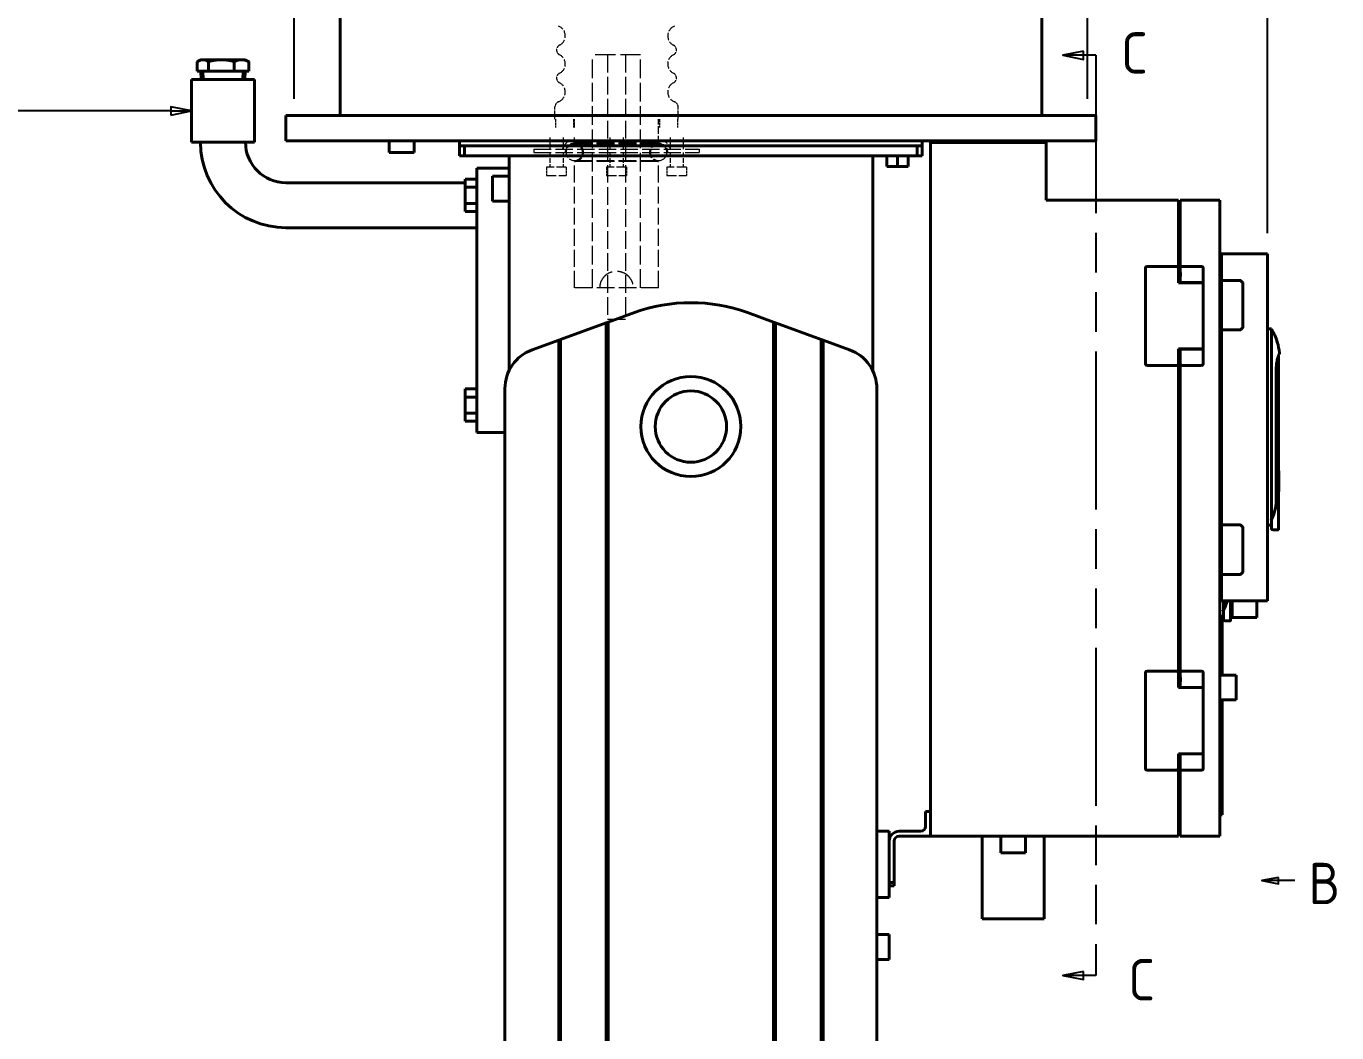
# Model space of a CAD drawing. Header units: millimetres. Extents: x 0 to 4205, y 0 to 2970.
# Drawn here: x 1365 to 2158, y 897 to 1506 of the extents above; entities that cross this region are included whole.
import ezdxf

# ---------------------------------------------------------------- set-up
doc = ezdxf.new("R2010")
doc.units = ezdxf.units.MM
doc.header["$LTSCALE"] = 5
for name, pattern in [('CHAIN', [0.3543, 0.2362, -0.0295, 0.0591, -0.0295]), ('DASHED', [0.2067, 0.1654, -0.0413]), ('DOUBLE_DASH_CHAIN', [1.2403, 0.6614, -0.0827, 0.1654, -0.0827, 0.1654, -0.0827])]:
    doc.linetypes.add(name, pattern=pattern)
for name, color, linetype, lineweight in [('가려진 것(ISO)', 2, 'DASHED', 18), ('가시적인 것(ISO)', 3, 'Continuous', 40), ('가시적인 좁은 것(ISO)', 3, 'Continuous', 35), ('기호(ISO)', 5, 'Continuous', 25), ('단면선(ISO)', 7, 'CHAIN', 25), ('치수(ISO)', 2, 'Continuous', 25)]:
    doc.layers.add(name, color=color, linetype=linetype, lineweight=lineweight)
doc.styles.add('부품번호텍스트_PSTEK_POSCO', font='isocp.shx')
doc.styles.add('치수 텍스트_PSTEK_POSCO', font='isocp.shx')
doc.dimstyles.new('치수_PSTEK_POSCO', dxfattribs={"dimscale": 5, "dimtxt": 3.5, "dimasz": 2.5, "dimexe": 2, "dimexo": 2.5, "dimgap": 1, "dimtad": 1, "dimrnd": 1e-08, "dimdsep": 46, "dimtxsty": '치수 텍스트_PSTEK_POSCO', "dimcen": 0.09, "dimdle": 10, "dimclrd": 7, "dimclre": 7, "dimclrt": 2, "dimadec": 1, "dimazin": 2, "dimtfac": 1, "dimtmove": 0, "dimatfit": 3, "dimfxl": 0, "dimtolj": 1, "dimlwd": -1, "dimlwe": -1, "dimarcsym": 0})

# ---------------------------------------------------------------- blocks, each defined once
blk = doc.blocks.new('2dTransSection1')
at = {"layer": '단면선(ISO)', "linetype": 'Continuous'}
for p, q in [((424.63, 198.18), (422.63, 197.78)), ((424.63, 197.78), (422.63, 197.78)), ((422.63, 197.78), (424.63, 197.38)), ((424.63, 197.38), (424.63, 198.18)), ((426.63, 197.78), (424.63, 197.78))]:
    blk.add_line(p, q, dxfattribs=at)
at = {"layer": '단면선(ISO)', "linetype": 'Continuous', "flags": 128}
blk.add_lwpolyline([(424.63, 198.18), (422.63, 197.78), (424.63, 197.38), (424.63, 198.18)], dxfattribs=at)
at = {"layer": '단면선(ISO)'}
blk.add_solid([(424.63, 198.18), (422.63, 197.78), (424.63, 197.38), (424.63, 198.18)], dxfattribs=at)
at = {"layer": '단면선(ISO)', "insert": (428.29, 194.94), "char_height": 5, "attachment_point": 7, "style": '부품번호텍스트_PSTEK_POSCO'}
blk.add_mtext('B', dxfattribs=at)
blk = doc.blocks.new('2dTransSection2')
at = {"layer": '단면선(ISO)', "linetype": 'Continuous'}
for p, q in [((401.03, 298.21), (398.53, 297.71)), ((401.03, 297.21), (401.03, 298.21)), ((401.03, 297.71), (398.53, 297.71)), ((398.53, 297.71), (401.03, 297.21)), ((402.53, 297.71), (401.03, 297.71)), ((402.53, 297.71), (402.53, 293.91)), ((402.53, 190.1), (402.53, 186.3)), ((401.03, 186.8), (398.53, 186.3)), ((401.03, 186.3), (398.53, 186.3)), ((398.53, 186.3), (401.03, 185.8)), ((401.03, 185.8), (401.03, 186.8)), ((402.53, 186.3), (401.03, 186.3))]:
    blk.add_line(p, q, dxfattribs=at)
at = {"layer": '단면선(ISO)', "linetype": 'DOUBLE_DASH_CHAIN', "ltscale": 5.784095}
blk.add_line((402.53, 297.71), (402.53, 186.3), dxfattribs=at)
at = {"layer": '단면선(ISO)', "linetype": 'Continuous', "flags": 128}
for points in [[(401.03, 298.21), (398.53, 297.71), (401.03, 297.21), (401.03, 298.21)], [(401.03, 186.8), (398.53, 186.3), (401.03, 185.8), (401.03, 186.8)]]:
    blk.add_lwpolyline(points, dxfattribs=at)
at = {"layer": '단면선(ISO)'}
for points in [[(401.03, 298.21), (398.53, 297.71), (401.03, 297.21), (401.03, 298.21)], [(401.03, 186.8), (398.53, 186.3), (401.03, 185.8), (401.03, 186.8)]]:
    blk.add_solid(points, dxfattribs=at)
at = {"layer": '단면선(ISO)', "char_height": 5, "attachment_point": 7, "style": '부품번호텍스트_PSTEK_POSCO'}
for insert in [(405.59, 295.49), (406.46, 183.28)]:
    blk.add_mtext('C', dxfattribs=dict(at, insert=insert))
blk = doc.blocks.new('*D31')
at = {"layer": 'Defpoints', "color": 0, "transparency": 16777216}
for p in [(1527.64, 1599.76), (1527.64, 1449.76), (2007.64, 1449.76)]:
    blk.add_point(p, dxfattribs=at)
at = {"layer": '치수(ISO)', "color": 7, "transparency": 16777216}
for p, q in [((1527.64, 1462.26), (1527.64, 1609.76)), ((2007.64, 1462.26), (2007.64, 1609.76)), ((1995.14, 1599.76), (1540.14, 1599.76))]:
    blk.add_line(p, q, dxfattribs=at)
for points in [[(1540.14, 1601.85), (1540.14, 1597.68), (1527.64, 1599.76)], [(1995.14, 1601.85), (1995.14, 1597.68), (2007.64, 1599.76)]]:
    blk.add_solid(points, dxfattribs=at)
at = {"layer": '치수(ISO)', "color": 2, "transparency": 16777216, "insert": (1751.01, 1613.51), "char_height": 17.5, "attachment_point": 4, "style": '치수 텍스트_PSTEK_POSCO'}
blk.add_mtext('\\A1;480', dxfattribs=at)
blk = doc.blocks.new('*D32')
at = {"layer": 'Defpoints', "color": 0, "transparency": 16777216}
for p in [(2116.64, 1599.76), (2007.64, 1449.76), (2116.64, 1368.26)]:
    blk.add_point(p, dxfattribs=at)
at = {"layer": '치수(ISO)', "color": 7, "transparency": 16777216}
for p, q in [((2007.64, 1462.26), (2007.64, 1609.76)), ((2116.64, 1380.76), (2116.64, 1609.76)), ((2020.14, 1599.76), (2104.14, 1599.76))]:
    blk.add_line(p, q, dxfattribs=at)
for points in [[(2020.14, 1601.85), (2020.14, 1597.68), (2007.64, 1599.76)], [(2104.14, 1601.85), (2104.14, 1597.68), (2116.64, 1599.76)]]:
    blk.add_solid(points, dxfattribs=at)
at = {"layer": '치수(ISO)', "color": 2, "transparency": 16777216, "insert": (2047.52, 1613.51), "char_height": 17.5, "attachment_point": 4, "style": '치수 텍스트_PSTEK_POSCO'}
blk.add_mtext('\\A1;109', dxfattribs=at)

msp = doc.modelspace()

# ---------------------------------------------------------------- linework, layer by layer
at = {"layer": '가려진 것(ISO)', "ltscale": 14.692177}
msp.add_line((1737.145, 1488.762), (1708.145, 1488.762), dxfattribs=at)
at = {"layer": '가려진 것(ISO)', "ltscale": 13.642961}
for p, q in [((1708.145, 1347.762), (1708.145, 1488.762)), ((1737.145, 1347.762), (1737.145, 1488.762))]:
    msp.add_line(p, q, dxfattribs=at)
at = {"layer": '가려진 것(ISO)', "ltscale": 12.901145}
for p, q in [((1717.145, 1488.762), (1717.145, 1328.762)), ((1728.145, 1488.762), (1728.145, 1328.762))]:
    msp.add_line(p, q, dxfattribs=at)
at = {"layer": '가려진 것(ISO)', "ltscale": 2.884835}
for p, q in [((1685.395, 1449.762), (1685.395, 1457.335)), ((1759.895, 1449.762), (1759.895, 1457.335))]:
    msp.add_line(p, q, dxfattribs=at)
at = {"layer": '가려진 것(ISO)', "ltscale": 1.904597}
for p, q in [((1685.645, 1449.762), (1685.645, 1444.762)), ((1696.645, 1449.762), (1696.645, 1444.762)), ((1697.145, 1444.762), (1697.145, 1449.762)), ((1748.645, 1449.762), (1748.645, 1444.762)), ((1759.645, 1449.762), (1759.645, 1444.762)), ((1680.272, 1420.762), (1680.272, 1415.762)), ((1692.272, 1420.762), (1692.272, 1415.762)), ((1716.645, 1420.762), (1716.645, 1415.762)), ((1728.645, 1420.762), (1728.645, 1415.762)), ((1753.018, 1420.762), (1753.018, 1415.762)), ((1765.018, 1420.762), (1765.018, 1415.762))]:
    msp.add_line(p, q, dxfattribs=at)
at = {"layer": '가려진 것(ISO)', "ltscale": 5.52352}
msp.add_line((1748.145, 1435.262), (1748.145, 1449.762), dxfattribs=at)
at = {"layer": '가려진 것(ISO)', "ltscale": 2.666475}
for p, q in [((1682.272, 1438.762), (1682.272, 1431.762)), ((1690.272, 1438.762), (1690.272, 1431.762)), ((1718.645, 1438.762), (1718.645, 1431.762)), ((1726.645, 1438.762), (1726.645, 1431.762)), ((1755.018, 1438.762), (1755.018, 1431.762)), ((1763.018, 1438.762), (1763.018, 1431.762))]:
    msp.add_line(p, q, dxfattribs=at)
at = {"layer": '가려진 것(ISO)', "ltscale": 1.333188}
msp.add_line((1697.145, 1435.262), (1697.145, 1438.762), dxfattribs=at)
at = {"layer": '가려진 것(ISO)', "ltscale": 12.918983}
for p, q in [((1697.145, 1437.262), (1748.145, 1437.262)), ((1748.145, 1435.262), (1697.145, 1435.262)), ((1697.145, 1435.262), (1748.145, 1435.262)), ((1748.145, 1434.762), (1697.145, 1434.762)), ((1697.145, 1424.762), (1748.145, 1424.762)), ((1748.145, 1424.262), (1697.145, 1424.262)), ((1748.145, 1347.762), (1697.145, 1347.762))]:
    msp.add_line(p, q, dxfattribs=at)
at = {"layer": '가려진 것(ISO)', "ltscale": 0.761779}
for p, q in [((1697.145, 1437.262), (1697.145, 1435.262)), ((1748.145, 1437.262), (1748.145, 1435.262)), ((1672.645, 1431.762), (1672.645, 1429.762)), ((1772.645, 1431.762), (1772.645, 1429.762))]:
    msp.add_line(p, q, dxfattribs=at)
at = {"layer": '가려진 것(ISO)', "ltscale": 12.665669}
for p, q in [((1672.645, 1431.762), (1772.645, 1431.762)), ((1672.645, 1429.762), (1772.645, 1429.762))]:
    msp.add_line(p, q, dxfattribs=at)
at = {"layer": '가려진 것(ISO)', "ltscale": 3.428354}
for p, q in [((1682.272, 1429.762), (1682.272, 1420.762)), ((1690.272, 1429.762), (1690.272, 1420.762)), ((1718.645, 1429.762), (1718.645, 1420.762)), ((1726.645, 1429.762), (1726.645, 1420.762)), ((1755.018, 1429.762), (1755.018, 1420.762)), ((1763.018, 1429.762), (1763.018, 1420.762))]:
    msp.add_line(p, q, dxfattribs=at)
at = {"layer": '가려진 것(ISO)', "ltscale": 7.180437}
for p, q in [((1692.272, 1420.762), (1680.272, 1420.762)), ((1728.645, 1420.762), (1716.645, 1420.762)), ((1765.018, 1420.762), (1753.018, 1420.762)), ((1680.272, 1415.762), (1692.272, 1415.762)), ((1716.645, 1415.762), (1728.645, 1415.762)), ((1753.018, 1415.762), (1765.018, 1415.762))]:
    msp.add_line(p, q, dxfattribs=at)
at = {"layer": '가려진 것(ISO)', "ltscale": 12.33672}
for p, q in [((1697.145, 1347.762), (1697.145, 1424.262)), ((1748.145, 1347.762), (1748.145, 1424.262))]:
    msp.add_line(p, q, dxfattribs=at)
at = {"layer": '가려진 것(ISO)', "ltscale": 0.037994}
for p, q in [((1712.645, 1347.762), (1712.645, 1347.862)), ((1732.645, 1347.862), (1732.645, 1347.762))]:
    msp.add_line(p, q, dxfattribs=at)
at = {"layer": '가려진 것(ISO)', "ltscale": 6.582059}
msp.add_line((1717.145, 1328.762), (1728.145, 1328.762), dxfattribs=at)
at = {"layer": '가려진 것(ISO)', "ltscale": 5.546094}
for centre, start, end in [((1685.395, 1500.262), 296.525352, 69.99481), ((1759.895, 1500.262), 110.00519, 243.474648), ((1685.395, 1466.262), 290.00519, 63.474648), ((1759.895, 1466.262), 116.525352, 249.99481)]:
    msp.add_arc(centre, 6.25, start, end, dxfattribs=at)
at = {"layer": '가려진 것(ISO)', "ltscale": 2.743033}
for centre, start, end in [((1689.637, 1491.762), 116.525352, 243.474648), ((1755.652, 1491.762), 296.525352, 63.474648), ((1689.637, 1474.762), 116.525352, 243.474648), ((1755.652, 1474.762), 296.525352, 63.474648)]:
    msp.add_arc(centre, 3.25, start, end, dxfattribs=at)
at = {"layer": '가려진 것(ISO)', "ltscale": 5.275156}
for centre, start, end in [((1685.395, 1483.262), 296.525352, 63.474648), ((1759.895, 1483.262), 116.525352, 243.474648)]:
    msp.add_arc(centre, 6.25, start, end, dxfattribs=at)
at = {"layer": '가려진 것(ISO)', "ltscale": 1.512355}
for centre, start, end in [((1688.645, 1457.335), 110.00519, 180), ((1756.645, 1457.335), 0, 69.99481)]:
    msp.add_arc(centre, 3.25, start, end, dxfattribs=at)
at = {"layer": '가려진 것(ISO)', "ltscale": 3.716526}
for centre, start, end in [((1697.145, 1429.762), 90, 164.53399), ((1748.145, 1429.762), 15.46601, 90)]:
    msp.add_arc(centre, 7.5, start, end, dxfattribs=at)
at = {"layer": '가려진 것(ISO)', "ltscale": 3.290979}
for centre, start, end in [((1697.145, 1429.762), 90, 180), ((1748.145, 1429.762), 0, 90)]:
    msp.add_arc(centre, 5.5, start, end, dxfattribs=at)
at = {"layer": '가려진 것(ISO)', "ltscale": 5.983681}
for centre, start, end in [((1697.145, 1429.762), 90, 270), ((1697.145, 1429.762), 270, 90), ((1748.145, 1429.762), 90, 270), ((1748.145, 1429.762), 270, 90)]:
    msp.add_arc(centre, 5, start, end, dxfattribs=at)
at = {"layer": '가려진 것(ISO)', "ltscale": 6.582059}
for centre, start, end in [((1697.145, 1429.762), 270, 90), ((1748.145, 1429.762), 90, 270)]:
    msp.add_arc(centre, 5.5, start, end, dxfattribs=at)
at = {"layer": '가려진 것(ISO)', "ltscale": 15.787786}
msp.add_open_spline([(1712.645, 1347.862), (1712.645, 1348.523), (1712.711, 1349.192), (1712.976, 1350.503), (1713.175, 1351.144), (1713.947, 1352.972), (1714.704, 1354.064), (1716.431, 1355.791), (1717.526, 1356.555), (1719.979, 1357.592), (1721.34, 1357.862), (1723.949, 1357.862), (1725.31, 1357.592), (1727.764, 1356.555), (1728.858, 1355.791), (1730.585, 1354.064), (1731.342, 1352.972), (1732.114, 1351.144), (1732.313, 1350.503), (1732.578, 1349.192), (1732.645, 1348.523), (1732.645, 1347.862)], degree=3, knots=[0, 0, 0, 0, 0.1982471, 0.1982471, 0.3964943, 0.3964943, 0.7929885, 0.7929885, 1.1842615, 1.1842615, 1.5755345, 1.5755345, 1.9668074, 1.9668074, 2.3580804, 2.3580804, 2.7545747, 2.7545747, 2.9528218, 2.9528218, 3.1510689, 3.1510689, 3.1510689, 3.1510689], dxfattribs=at)
at = {"layer": '가시적인 것(ISO)'}
for p, q in [((1555.345, 1452.062), (1555.345, 1727.062)), ((1979.945, 1452.062), (1979.945, 1727.062)), ((1468.996, 1478.862), (1468.996, 1484.656)), ((1471.045, 1485.862), (1469.536, 1484.991)), ((1472.402, 1485.862), (1471.045, 1485.862)), ((1483.582, 1485.862), (1472.402, 1485.862)), ((1475.808, 1478.862), (1475.808, 1484.656)), ((1495.725, 1485.862), (1483.582, 1485.862)), ((1491.357, 1478.862), (1491.357, 1484.656)), ((1498.045, 1485.862), (1495.725, 1485.862)), ((1498.045, 1485.862), (1499.554, 1484.991)), ((1500.093, 1478.862), (1500.093, 1484.656)), ((1475.808, 1478.862), (1468.996, 1478.862)), ((1471.34, 1473.862), (1471.184, 1478.862)), ((1491.357, 1478.862), (1475.808, 1478.862)), ((1500.093, 1478.862), (1491.357, 1478.862)), ((1497.75, 1473.862), (1497.906, 1478.862)), ((1503.545, 1473.862), (1465.545, 1473.862)), ((1465.545, 1435.862), (1465.545, 1473.862)), ((1503.545, 1435.862), (1503.545, 1473.862)), ((2012.645, 1452.062), (1522.645, 1452.062)), ((1522.645, 1436.762), (1522.645, 1452.062)), ((2012.645, 1452.062), (2012.645, 1436.762)), ((1465.545, 1435.862), (1503.545, 1435.862)), ((2012.645, 1436.762), (1522.645, 1436.762)), ((1585.145, 1429.762), (1585.145, 1436.762)), ((1600.145, 1429.762), (1600.145, 1436.762)), ((1627.645, 1436.762), (1627.645, 1433.762)), ((1907.645, 1436.762), (1907.645, 1433.762)), ((1912.645, 1435.762), (1912.645, 1015.762)), ((1912.645, 1435.762), (1982.645, 1435.762)), ((1915.145, 1435.762), (1915.145, 1436.762)), ((1980.145, 1435.762), (1980.145, 1436.762)), ((1982.645, 1435.762), (1982.645, 1400.762)), ((1585.145, 1429.762), (1600.145, 1429.762)), ((1627.645, 1433.762), (1907.645, 1433.762)), ((1627.645, 1433.762), (1627.645, 1427.762)), ((1627.645, 1427.762), (1630.645, 1427.762)), ((1630.645, 1427.762), (1630.645, 1433.762)), ((1904.645, 1433.762), (1630.645, 1433.762)), ((1630.645, 1427.762), (1904.645, 1427.762)), ((1657.645, 1427.762), (1657.645, 1297.625)), ((1877.645, 1297.625), (1877.645, 1427.762)), ((1886.145, 1427.762), (1886.145, 1421.262)), ((1892.645, 1427.762), (1892.645, 1421.262)), ((1899.145, 1427.762), (1899.145, 1421.262)), ((1904.645, 1433.762), (1904.645, 1427.762)), ((1904.645, 1427.762), (1907.645, 1427.762)), ((1907.645, 1427.762), (1907.645, 1433.762)), ((1638.145, 1413.262), (1638.145, 1420.262)), ((1657.645, 1420.262), (1638.145, 1420.262)), ((1892.645, 1421.262), (1886.145, 1421.262)), ((1899.145, 1421.262), (1892.645, 1421.262)), ((1638.145, 1413.577), (1631.145, 1413.577)), ((1631.145, 1408.67), (1631.145, 1413.577)), ((1638.145, 1267.262), (1638.145, 1413.262)), ((1647.645, 1400.262), (1647.645, 1415.262)), ((1657.645, 1415.262), (1647.645, 1415.262)), ((1631.145, 1411.362), (1522.645, 1411.362)), ((1638.145, 1408.67), (1631.145, 1408.67)), ((1631.145, 1398.855), (1631.145, 1408.67)), ((1638.145, 1398.855), (1631.145, 1398.855)), ((1631.145, 1393.947), (1631.145, 1398.855)), ((1657.645, 1400.262), (1647.645, 1400.262)), ((1982.645, 1400.762), (2062.645, 1400.762)), ((2062.645, 1400.762), (2062.645, 1359.762)), ((2063.645, 1359.762), (2063.645, 1400.762)), ((2063.645, 1400.762), (2087.645, 1400.762)), ((2087.645, 1015.762), (2087.645, 1400.762)), ((1638.145, 1393.947), (1631.145, 1393.947)), ((1638.145, 1384.162), (1522.645, 1384.162)), ((2062.645, 1375.762), (2063.645, 1375.762)), ((2088.645, 1352.062), (2088.645, 1368.262)), ((2088.645, 1368.262), (2116.645, 1368.262)), ((2116.645, 1368.262), (2116.645, 1158.262)), ((2042.645, 1359.762), (2042.645, 1301.762)), ((2043.645, 1360.762), (2049.645, 1360.762)), ((2061.645, 1360.762), (2049.645, 1360.762)), ((2062.645, 1350.762), (2062.645, 1359.762)), ((2063.645, 1357.762), (2063.645, 1359.762)), ((2063.645, 1353.762), (2063.645, 1357.762)), ((2077.645, 1359.762), (2077.645, 1350.912)), ((2070.645, 1350.762), (2062.645, 1350.762)), ((2063.645, 1350.912), (2063.645, 1353.762)), ((2077.645, 1350.912), (2063.645, 1350.912)), ((2063.645, 1350.762), (2063.645, 1350.912)), ((2070.645, 1350.762), (2077.645, 1350.762)), ((2077.645, 1350.912), (2077.645, 1350.762)), ((2077.645, 1350.762), (2077.645, 1310.762)), ((2088.645, 1352.062), (2088.645, 1350.679)), ((2088.645, 1350.679), (2088.645, 1323.845)), ((2088.845, 1352.262), (2097.489, 1352.262)), ((2097.489, 1352.262), (2100.062, 1352.262)), ((2101.586, 1350.821), (2100.203, 1352.203)), ((2101.645, 1323.845), (2101.645, 1350.679)), ((2087.645, 1340.762), (2088.645, 1340.762)), ((1733.443, 1332.731), (1717.645, 1326.981)), ((1817.645, 1326.981), (1801.847, 1332.731)), ((1688.836, 1316.496), (1716.453, 1326.548)), ((1716.453, 1326.548), (1717.645, 1326.981)), ((1716.453, 1326.548), (1716.453, 600.977)), ((1717.645, 1326.981), (1717.645, 600.543)), ((1817.645, 1326.981), (1818.836, 1326.548)), ((1817.645, 600.543), (1817.645, 1326.981)), ((1818.836, 1326.548), (1846.453, 1316.496)), ((1818.836, 600.977), (1818.836, 1326.548)), ((1687.645, 1316.062), (1688.836, 1316.496)), ((1688.836, 611.028), (1688.836, 1316.496)), ((1846.453, 1316.496), (1846.453, 611.028)), ((1846.453, 1316.496), (1847.645, 1316.062)), ((2088.645, 1323.845), (2088.645, 1322.462)), ((2088.645, 1204.062), (2088.645, 1322.462)), ((2097.489, 1322.262), (2088.845, 1322.262)), ((2100.062, 1322.262), (2097.489, 1322.262)), ((2101.586, 1323.703), (2100.203, 1322.321)), ((2118.914, 1322.913), (2116.645, 1322.913)), ((1687.645, 1316.062), (1671.594, 1310.22)), ((1687.645, 611.462), (1687.645, 1316.062)), ((1847.645, 1316.062), (1847.645, 611.462)), ((1863.695, 1310.22), (1847.645, 1316.062)), ((2062.645, 1301.762), (2062.645, 1310.762)), ((2062.645, 1310.762), (2070.645, 1310.762)), ((2063.645, 1310.612), (2063.645, 1310.762)), ((2063.645, 1310.612), (2077.645, 1310.612)), ((2063.645, 1301.762), (2063.645, 1310.612)), ((2077.645, 1310.762), (2070.645, 1310.762)), ((2077.645, 1310.762), (2077.645, 1310.612)), ((2077.645, 1310.612), (2077.645, 1301.762)), ((2049.645, 1300.762), (2043.645, 1300.762)), ((2049.645, 1300.762), (2061.645, 1300.762)), ((2062.645, 1301.762), (2062.645, 1114.762)), ((2063.645, 1114.762), (2063.645, 1301.762)), ((2118.914, 1306.127), (2118.914, 1218.773)), ((2123.111, 1306.334), (2123.111, 1236.797)), ((2121.866, 1218.765), (2121.866, 1298.762)), ((1638.145, 1286.577), (1631.145, 1286.577)), ((1631.145, 1281.67), (1631.145, 1286.577)), ((1655.145, 1286.728), (1655.145, 640.796)), ((1880.145, 640.796), (1880.145, 1286.728)), ((1638.145, 1281.67), (1631.145, 1281.67)), ((1631.145, 1271.855), (1631.145, 1281.67)), ((1638.145, 1271.855), (1631.145, 1271.855)), ((1631.145, 1266.947), (1631.145, 1271.855)), ((1638.145, 1266.947), (1631.145, 1266.947)), ((1638.145, 1260.262), (1638.145, 1267.262)), ((1638.145, 1260.262), (1655.145, 1260.262)), ((2123.352, 1224.612), (2123.352, 1236.912)), ((2123.111, 1224.727), (2123.111, 1202.179)), ((2118.914, 1207.63), (2118.914, 1202.162)), ((2088.645, 1204.062), (2088.645, 1202.679)), ((2088.645, 1202.679), (2088.645, 1175.845)), ((2088.845, 1204.262), (2097.489, 1204.262)), ((2097.489, 1204.262), (2100.062, 1204.262)), ((2101.586, 1202.821), (2100.203, 1204.203)), ((2101.645, 1175.845), (2101.645, 1202.679)), ((2118.414, 1204.059), (2116.645, 1204.059)), ((2119.914, 1201.162), (2122.791, 1201.162)), ((2087.645, 1185.762), (2088.645, 1185.762)), ((2088.645, 1175.845), (2088.645, 1174.462)), ((2088.645, 1158.262), (2088.645, 1174.462)), ((2097.489, 1174.262), (2088.845, 1174.262)), ((2100.062, 1174.262), (2097.489, 1174.262)), ((2101.586, 1175.703), (2100.203, 1174.321)), ((2088.645, 1158.262), (2116.645, 1158.262)), ((2094.111, 1158.262), (2094.111, 1147.179)), ((2095.145, 1158.262), (2095.145, 1148.262)), ((2110.145, 1158.262), (2110.145, 1148.262)), ((2089.914, 1152.63), (2089.914, 1147.162)), ((2089.414, 1149.059), (2087.645, 1149.059)), ((2089.145, 1148.762), (2087.645, 1148.762)), ((2089.145, 1113.262), (2089.145, 1148.762)), ((2089.145, 1143.762), (2089.155, 1143.762)), ((2089.155, 1143.762), (2089.155, 1140.367)), ((2090.914, 1146.162), (2093.791, 1146.162)), ((2095.145, 1148.262), (2110.145, 1148.262)), ((2089.145, 1140.367), (2089.155, 1140.367)), ((2089.155, 1140.367), (2089.155, 1113.262)), ((2042.645, 1114.762), (2042.645, 1056.762)), ((2043.645, 1115.762), (2049.645, 1115.762)), ((2061.645, 1115.762), (2049.645, 1115.762)), ((2062.645, 1105.762), (2062.645, 1114.762)), ((2063.645, 1112.762), (2063.645, 1114.762)), ((2063.645, 1108.762), (2063.645, 1112.762)), ((2077.645, 1114.762), (2077.645, 1105.912)), ((2087.645, 1113.262), (2097.645, 1113.262)), ((2097.645, 1098.262), (2097.645, 1113.262)), ((2070.645, 1105.762), (2062.645, 1105.762)), ((2063.645, 1105.912), (2063.645, 1108.762)), ((2077.645, 1105.912), (2063.645, 1105.912)), ((2063.645, 1105.762), (2063.645, 1105.912)), ((2070.645, 1105.762), (2077.645, 1105.762)), ((2077.645, 1105.912), (2077.645, 1105.762)), ((2077.645, 1105.762), (2077.645, 1065.762)), ((2087.645, 1098.262), (2097.645, 1098.262)), ((2089.145, 1028.762), (2089.145, 1098.262)), ((2089.155, 1098.262), (2089.155, 1037.157)), ((2062.645, 1056.762), (2062.645, 1065.762)), ((2062.645, 1065.762), (2070.645, 1065.762)), ((2063.645, 1065.612), (2063.645, 1065.762)), ((2063.645, 1065.612), (2077.645, 1065.612)), ((2063.645, 1056.762), (2063.645, 1065.612)), ((2077.645, 1065.762), (2070.645, 1065.762)), ((2077.645, 1065.762), (2077.645, 1065.612)), ((2077.645, 1065.612), (2077.645, 1056.762)), ((2049.645, 1055.762), (2043.645, 1055.762)), ((2049.645, 1055.762), (2061.645, 1055.762)), ((2062.645, 1056.762), (2062.645, 1015.762)), ((2063.645, 1015.762), (2063.645, 1056.762)), ((2062.645, 1040.762), (2063.645, 1040.762)), ((2089.145, 1037.157), (2089.155, 1037.157)), ((2089.145, 1033.762), (2089.155, 1033.762)), ((2089.155, 1037.157), (2089.155, 1033.762)), ((1912.645, 1030.762), (1909.645, 1030.762)), ((1909.645, 1021.762), (1909.645, 1030.762)), ((2089.145, 1028.762), (2087.645, 1028.762)), ((1880.145, 1018.762), (1887.645, 1018.762)), ((1887.645, 1018.762), (1887.645, 1012.762)), ((1906.645, 1018.762), (1893.645, 1018.762)), ((1912.645, 1015.762), (1893.645, 1015.762)), ((1912.645, 1015.762), (2062.645, 1015.762)), ((1943.895, 965.762), (1943.895, 1015.762)), ((1955.145, 1015.762), (1955.145, 1005.762)), ((1970.145, 1015.762), (1970.145, 1005.762)), ((1981.395, 965.762), (1981.395, 1015.762)), ((2063.645, 1015.762), (2087.645, 1015.762)), ((1887.645, 987.762), (1887.645, 1012.762)), ((1890.645, 1012.762), (1890.645, 987.762)), ((1955.145, 1005.762), (1970.145, 1005.762)), ((1890.645, 987.762), (1887.645, 987.762)), ((1887.645, 987.762), (1887.645, 985.762)), ((1887.645, 985.762), (1890.645, 985.762)), ((1887.645, 985.762), (1887.645, 978.762)), ((1890.645, 985.762), (1890.645, 987.762)), ((1880.145, 978.762), (1887.645, 978.762)), ((1981.395, 965.762), (1943.895, 965.762)), ((1880.145, 956.262), (1887.645, 956.262)), ((1887.645, 941.262), (1887.645, 956.262)), ((1880.145, 941.262), (1887.645, 941.262))]:
    msp.add_line(p, q, dxfattribs=at)
for radius in [30.25, 21.59]:
    msp.add_circle((1767.645, 1263.762), radius, dxfattribs=at)
for centre, radius, start, end in [((1522.645, 1435.862), 51.7, 180, 270), ((1522.645, 1435.862), 24.5, 180, 270), ((2043.645, 1359.762), 1, 90, 180), ((2061.645, 1359.762), 1, 0, 90), ((2064.645, 1359.762), 1, 90, 180), ((2076.645, 1359.762), 1, 0, 90), ((2088.845, 1352.062), 0.2, 90, 180), ((2100.062, 1352.062), 0.2, 45, 90), ((2101.445, 1350.679), 0.2, 0, 45), ((1767.645, 1238.762), 100, 70, 110), ((2088.845, 1322.462), 0.2, 180, 270), ((2100.062, 1322.462), 0.2, 270, 315), ((2101.445, 1323.845), 0.2, 315, 0), ((2087.882, 1304.238), 36.218, 17.171583, 31.039764), ((1680.145, 1286.728), 25, 110, 180), ((1855.145, 1286.728), 25, 0, 70), ((2093.995, 1306.127), 29.82, 4.33736, 17.171583), ((2043.645, 1301.762), 1, 180, 270), ((2061.645, 1301.762), 1, 270, 0), ((2064.645, 1301.762), 1, 180, 270), ((2076.645, 1301.762), 1, 270, 0), ((2122.852, 1236.912), 0.5, 0, 58.841471), ((2122.852, 1224.612), 0.5, 301.158472, 0), ((2098.951, 1218.882), 22.915, 330.430333, 359.708504), ((2088.845, 1204.062), 0.2, 90, 180), ((2100.062, 1204.062), 0.2, 45, 90), ((2101.445, 1202.679), 0.2, 0, 45), ((2119.914, 1202.162), 1, 180, 270), ((2088.845, 1174.462), 0.2, 180, 270), ((2100.062, 1174.462), 0.2, 270, 315), ((2101.445, 1175.845), 0.2, 315, 0), ((2069.951, 1163.882), 22.915, 330.430333, 345.804212), ((2090.914, 1147.162), 1, 180, 270), ((2043.645, 1114.762), 1, 90, 180), ((2061.645, 1114.762), 1, 0, 90), ((2064.645, 1114.762), 1, 90, 180), ((2076.645, 1114.762), 1, 0, 90), ((2043.645, 1056.762), 1, 180, 270), ((2061.645, 1056.762), 1, 270, 0), ((2064.645, 1056.762), 1, 180, 270), ((2076.645, 1056.762), 1, 270, 0), ((1893.645, 1012.762), 6, 90, 180), ((1893.645, 1012.762), 3, 90, 180), ((1906.645, 1021.762), 3, 270, 0)]:
    msp.add_arc(centre, radius, start, end, dxfattribs=at)
for points, weights in [([(1468.996, 1484.656), (1470.821, 1485.862), (1472.402, 1485.862)], [1.10017793758, 1.08870427445, 1]), ([(1472.402, 1485.862), (1473.983, 1485.862), (1475.808, 1484.656)], [1, 1.08870427445, 1.10017793758]), ([(1475.808, 1484.656), (1479.974, 1485.862), (1483.582, 1485.862)], [1.10017793758, 1.08870427445, 1]), ([(1483.582, 1485.862), (1487.19, 1485.862), (1491.357, 1484.656)], [1, 1.08870427445, 1.10017793758]), ([(1491.357, 1484.656), (1493.698, 1485.862), (1495.725, 1485.862)], [1.10017793758, 1.08870427445, 1]), ([(1495.725, 1485.862), (1497.752, 1485.862), (1500.093, 1484.656)], [1, 1.08870427445, 1.10017793758]), ([(1500.093, 1484.656), (1499.818, 1484.838), (1499.554, 1484.991)], [1.10017793758, 1.09843356715, 1.09490409605])]:
    msp.add_rational_spline(points, weights, degree=2, dxfattribs=at)
for points, knots in [([(2063.645, 1357.762), (2063.651, 1357.742), (2063.66, 1357.711), (2063.714, 1357.507), (2063.753, 1357.353), (2063.825, 1356.999), (2063.865, 1356.776), (2063.921, 1356.283), (2063.936, 1356.015), (2063.936, 1355.509), (2063.921, 1355.241), (2063.865, 1354.749), (2063.825, 1354.525), (2063.753, 1354.171), (2063.714, 1354.017), (2063.66, 1353.813), (2063.651, 1353.782), (2063.645, 1353.762)], [-0.90954053, -0.90954053, -0.90954053, -0.90954053, -0.8337547, -0.8337547, -0.75796886, -0.75796886, -0.68216461, -0.68216461, -0.60636035, -0.60636035, -0.5305561, -0.5305561, -0.45475184, -0.45475184, -0.37896601, -0.37896601, -0.30318018, -0.30318018, -0.30318018, -0.30318018]), ([(2064.645, 1360.762), (2064.656, 1360.762), (2064.674, 1360.762), (2064.733, 1360.762), (2064.737, 1360.762), (2064.74, 1360.762), (2064.745, 1360.762), (2064.807, 1360.762), (2064.896, 1360.762), (2065.014, 1360.762), (2065.031, 1360.762), (2065.047, 1360.762), (2065.066, 1360.762), (2065.178, 1360.762), (2065.31, 1360.762), (2065.463, 1360.762), (2065.514, 1360.762), (2065.566, 1360.762), (2065.623, 1360.762), (2065.849, 1360.762), (2066.109, 1360.762), (2066.402, 1360.762), (2066.658, 1360.762), (2066.935, 1360.762), (2067.233, 1360.762), (2067.275, 1360.762), (2067.319, 1360.762), (2067.361, 1360.762), (2067.658, 1360.762), (2067.969, 1360.762), (2068.295, 1360.762), (2068.342, 1360.762), (2068.391, 1360.762), (2068.436, 1360.762), (2068.775, 1360.762), (2069.123, 1360.762), (2069.481, 1360.762), (2069.505, 1360.762), (2069.53, 1360.762), (2069.553, 1360.762), (2069.913, 1360.762), (2070.278, 1360.762), (2070.645, 1360.762), (2070.988, 1360.762), (2071.33, 1360.762), (2071.669, 1360.762), (2071.691, 1360.762), (2071.713, 1360.762), (2071.736, 1360.762), (2072.071, 1360.762), (2072.398, 1360.762), (2072.717, 1360.762), (2072.763, 1360.762), (2072.806, 1360.762), (2072.853, 1360.762), (2073.136, 1360.762), (2073.408, 1360.762), (2073.67, 1360.762), (2073.757, 1360.762), (2073.841, 1360.762), (2073.928, 1360.762), (2074.274, 1360.762), (2074.595, 1360.762), (2074.887, 1360.762), (2075.143, 1360.762), (2075.374, 1360.762), (2075.58, 1360.762), (2075.609, 1360.762), (2075.639, 1360.762), (2075.667, 1360.762), (2075.861, 1360.762), (2076.027, 1360.762), (2076.166, 1360.762), (2076.185, 1360.762), (2076.205, 1360.762), (2076.223, 1360.762), (2076.358, 1360.762), (2076.46, 1360.762), (2076.531, 1360.762), (2076.535, 1360.762), (2076.54, 1360.762), (2076.544, 1360.762), (2076.611, 1360.762), (2076.631, 1360.762), (2076.645, 1360.762)], [0, 0, 0, 0, 0.0585937, 0.0585937, 0.0585937, 0.0625, 0.0625, 0.0625, 0.1171875, 0.1171875, 0.1171875, 0.125, 0.125, 0.125, 0.171875, 0.171875, 0.171875, 0.1875, 0.1875, 0.1875, 0.25, 0.25, 0.25, 0.3046875, 0.3046875, 0.3046875, 0.3125, 0.3125, 0.3125, 0.3671875, 0.3671875, 0.3671875, 0.375, 0.375, 0.375, 0.4335937, 0.4335937, 0.4335937, 0.4375, 0.4375, 0.4375, 0.5, 0.5, 0.5, 0.5585937, 0.5585937, 0.5585937, 0.5625, 0.5625, 0.5625, 0.6171875, 0.6171875, 0.6171875, 0.625, 0.625, 0.625, 0.671875, 0.671875, 0.671875, 0.6875, 0.6875, 0.6875, 0.75, 0.75, 0.75, 0.8046875, 0.8046875, 0.8046875, 0.8125, 0.8125, 0.8125, 0.8671875, 0.8671875, 0.8671875, 0.875, 0.875, 0.875, 0.9335937, 0.9335937, 0.9335937, 0.9375, 0.9375, 0.9375, 1, 1, 1, 1]), ([(2118.914, 1313.827), (2118.914, 1314.911), (2118.914, 1315.951), (2118.914, 1317.892), (2118.914, 1318.79), (2118.914, 1319.988), (2118.914, 1320.362), (2118.914, 1321.223), (2118.914, 1321.673), (2118.914, 1322.231), (2118.914, 1322.397), (2118.914, 1322.687), (2118.914, 1322.811), (2118.914, 1322.913)], [-1.4373876, -1.4373876, -1.4373876, -1.4373876, -1.077998, -1.077998, -0.718291, -0.718291, -0.538642, -0.538642, -0.2691978, -0.2691978, -0.1345178, -0.1345178, -0.000001, -0.000001, -0.000001, -0.000001]), ([(2118.914, 1306.127), (2118.914, 1307.45), (2118.914, 1308.774), (2118.914, 1310.715), (2118.914, 1311.355), (2118.914, 1312.61), (2118.914, 1313.227), (2118.914, 1313.827)], [-0.79418282, -0.79418282, -0.79418282, -0.79418282, -0.39706048, -0.39706048, -0.1985164, -0.1985164, -0.000001, -0.000001, -0.000001, -0.000001]), ([(2070.645, 1300.762), (2070.301, 1300.762), (2069.96, 1300.762), (2069.621, 1300.762), (2069.598, 1300.762), (2069.577, 1300.762), (2069.553, 1300.762), (2069.218, 1300.762), (2068.891, 1300.762), (2068.572, 1300.762), (2068.527, 1300.762), (2068.483, 1300.762), (2068.436, 1300.762), (2068.154, 1300.762), (2067.881, 1300.762), (2067.62, 1300.762), (2067.532, 1300.762), (2067.448, 1300.762), (2067.361, 1300.762), (2067.015, 1300.762), (2066.695, 1300.762), (2066.402, 1300.762), (2066.146, 1300.762), (2065.915, 1300.762), (2065.709, 1300.762), (2065.68, 1300.762), (2065.65, 1300.762), (2065.623, 1300.762), (2065.429, 1300.762), (2065.262, 1300.762), (2065.124, 1300.762), (2065.104, 1300.762), (2065.084, 1300.762), (2065.066, 1300.762), (2064.932, 1300.762), (2064.829, 1300.762), (2064.759, 1300.762), (2064.754, 1300.762), (2064.749, 1300.762), (2064.745, 1300.762), (2064.678, 1300.762), (2064.658, 1300.762), (2064.645, 1300.762)], [0.5, 0.5, 0.5, 0.5, 0.55859375, 0.55859375, 0.55859375, 0.5625, 0.5625, 0.5625, 0.6171875, 0.6171875, 0.6171875, 0.625, 0.625, 0.625, 0.671875, 0.671875, 0.671875, 0.6875, 0.6875, 0.6875, 0.75, 0.75, 0.75, 0.8046875, 0.8046875, 0.8046875, 0.8125, 0.8125, 0.8125, 0.8671875, 0.8671875, 0.8671875, 0.875, 0.875, 0.875, 0.93359375, 0.93359375, 0.93359375, 0.9375, 0.9375, 0.9375, 1, 1, 1, 1]), ([(2076.645, 1300.762), (2076.633, 1300.762), (2076.615, 1300.762), (2076.557, 1300.762), (2076.553, 1300.762), (2076.549, 1300.762), (2076.544, 1300.762), (2076.483, 1300.762), (2076.393, 1300.762), (2076.275, 1300.762), (2076.259, 1300.762), (2076.242, 1300.762), (2076.223, 1300.762), (2076.112, 1300.762), (2075.979, 1300.762), (2075.826, 1300.762), (2075.775, 1300.762), (2075.723, 1300.762), (2075.667, 1300.762), (2075.44, 1300.762), (2075.18, 1300.762), (2074.887, 1300.762), (2074.631, 1300.762), (2074.354, 1300.762), (2074.057, 1300.762), (2074.014, 1300.762), (2073.97, 1300.762), (2073.928, 1300.762), (2073.631, 1300.762), (2073.32, 1300.762), (2072.994, 1300.762), (2072.947, 1300.762), (2072.898, 1300.762), (2072.853, 1300.762), (2072.514, 1300.762), (2072.166, 1300.762), (2071.808, 1300.762), (2071.784, 1300.762), (2071.759, 1300.762), (2071.736, 1300.762), (2071.376, 1300.762), (2071.011, 1300.762), (2070.645, 1300.762)], [0, 0, 0, 0, 0.05859375, 0.05859375, 0.05859375, 0.0625, 0.0625, 0.0625, 0.1171875, 0.1171875, 0.1171875, 0.125, 0.125, 0.125, 0.171875, 0.171875, 0.171875, 0.1875, 0.1875, 0.1875, 0.25, 0.25, 0.25, 0.3046875, 0.3046875, 0.3046875, 0.3125, 0.3125, 0.3125, 0.3671875, 0.3671875, 0.3671875, 0.375, 0.375, 0.375, 0.43359375, 0.43359375, 0.43359375, 0.4375, 0.4375, 0.4375, 0.5, 0.5, 0.5, 0.5]), ([(2123.019, 1306.038), (2122.788, 1305.29), (2122.544, 1304.394), (2122.152, 1302.467), (2121.997, 1301.412), (2121.885, 1299.817), (2121.866, 1299.289), (2121.866, 1298.762)], [0, 0, 0, 0, 0.33902084, 0.33902084, 0.66693251, 0.66693251, 0.82490512, 0.82490512, 0.82490512, 0.82490512]), ([(2123.718, 1308.274), (2123.62, 1307.965), (2123.472, 1307.493), (2123.205, 1306.636), (2123.115, 1306.348), (2123.019, 1306.038)], [0, 0, 0, 0, 0.31569786, 0.31569786, 0.45511788, 0.45511788, 0.45511788, 0.45511788]), ([(2123.111, 1224.727), (2123.032, 1225.058), (2122.934, 1225.498), (2122.726, 1226.586), (2122.604, 1227.342), (2122.429, 1229.004), (2122.38, 1229.91), (2122.38, 1230.762), (2122.38, 1231.614), (2122.429, 1232.52), (2122.604, 1234.182), (2122.726, 1234.938), (2122.934, 1236.026), (2123.032, 1236.466), (2123.111, 1236.797)], [-0.7215184, -0.7215184, -0.7215184, -0.7215184, -0.5112141, -0.5112141, -0.255607, -0.255607, 0, 0, 0, 0.255607, 0.255607, 0.5112141, 0.5112141, 0.7215184, 0.7215184, 0.7215184, 0.7215184]), ([(2118.914, 1207.682), (2118.914, 1208.383), (2118.914, 1209.162), (2118.914, 1210.85), (2118.914, 1211.756), (2118.914, 1213.66), (2118.914, 1214.653), (2118.914, 1216.181), (2118.914, 1216.695), (2118.914, 1217.731), (2118.914, 1218.252), (2118.914, 1218.773)], [-1.2522093, -1.2522093, -1.2522093, -1.2522093, -0.9389682, -0.9389682, -0.6257615, -0.6257615, -0.3126285, -0.3126285, -0.1562493, -0.1562493, -0.000001, -0.000001, -0.000001, -0.000001]), ([(2118.414, 1207.315), (2118.465, 1207.318), (2118.519, 1207.329), (2118.601, 1207.355), (2118.627, 1207.366), (2118.691, 1207.396), (2118.727, 1207.417), (2118.806, 1207.476), (2118.847, 1207.517), (2118.9, 1207.602), (2118.914, 1207.644), (2118.914, 1207.682)], [-0.070781201, -0.070781201, -0.070781201, -0.070781201, -0.055461964, -0.055461964, -0.047642977, -0.047642977, -0.035476886, -0.035476886, -0.017217394, -0.017217394, -0.000001042, -0.000001042, -0.000001042, -0.000001042]), ([(2118.914, 1207.63), (2118.914, 1207.579), (2118.914, 1207.529), (2118.914, 1207.478), (2118.914, 1207.356), (2118.914, 1207.232), (2118.914, 1207.108), (2118.914, 1207.052), (2118.914, 1206.997), (2118.914, 1206.941), (2118.914, 1206.808), (2118.914, 1206.676), (2118.914, 1206.544), (2118.914, 1206.497), (2118.914, 1206.449), (2118.914, 1206.402), (2118.914, 1206.263), (2118.914, 1206.127), (2118.914, 1205.996), (2118.914, 1205.958), (2118.914, 1205.921), (2118.914, 1205.884), (2118.914, 1205.748), (2118.914, 1205.619), (2118.914, 1205.499), (2118.914, 1205.473), (2118.914, 1205.447), (2118.914, 1205.422), (2118.914, 1205.3), (2118.914, 1205.189), (2118.914, 1205.092), (2118.914, 1205.076), (2118.914, 1205.061), (2118.914, 1205.047), (2118.914, 1204.949), (2118.914, 1204.867), (2118.914, 1204.793), (2118.914, 1204.785), (2118.914, 1204.777), (2118.914, 1204.77), (2118.914, 1204.694), (2118.914, 1204.627), (2118.914, 1204.569), (2118.914, 1204.566), (2118.914, 1204.563), (2118.914, 1204.559)], [0.08900317, 0.08900317, 0.08900317, 0.08900317, 0.125, 0.125, 0.125, 0.21129754, 0.21129754, 0.21129754, 0.25, 0.25, 0.25, 0.34170925, 0.34170925, 0.34170925, 0.375, 0.375, 0.375, 0.47218067, 0.47218067, 0.47218067, 0.5, 0.5, 0.5, 0.60265235, 0.60265235, 0.60265235, 0.625, 0.625, 0.625, 0.7329148, 0.7329148, 0.7329148, 0.75, 0.75, 0.75, 0.86308164, 0.86308164, 0.86308164, 0.875, 0.875, 0.875, 0.99312972, 0.99312972, 0.99312972, 1, 1, 1, 1]), ([(2118.414, 1204.059), (2118.478, 1204.059), (2118.543, 1204.072), (2118.604, 1204.097), (2118.664, 1204.122), (2118.72, 1204.159), (2118.767, 1204.205), (2118.813, 1204.252), (2118.851, 1204.308), (2118.876, 1204.368), (2118.901, 1204.429), (2118.914, 1204.494), (2118.914, 1204.559)], [0, 0, 0, 0, 0.25, 0.25, 0.25, 0.5, 0.5, 0.5, 0.75, 0.75, 0.75, 1, 1, 1, 1]), ([(2123.111, 1201.278), (2123.099, 1201.268), (2123.086, 1201.258), (2123.032, 1201.221), (2122.987, 1201.2), (2122.892, 1201.17), (2122.841, 1201.162), (2122.791, 1201.162)], [0, 0, 0, 0, 0.004836018, 0.004836018, 0.019485126, 0.019485126, 0.034616176, 0.034616176, 0.034616176, 0.034616176]), ([(2123.111, 1201.278), (2123.111, 1201.278), (2123.111, 1201.279), (2123.111, 1201.285), (2123.111, 1201.295), (2123.111, 1201.31), (2123.111, 1201.329), (2123.111, 1201.352), (2123.111, 1201.378), (2123.111, 1201.409), (2123.111, 1201.442), (2123.111, 1201.478), (2123.111, 1201.517), (2123.111, 1201.558), (2123.111, 1201.6), (2123.111, 1201.644), (2123.111, 1201.688), (2123.111, 1201.732), (2123.111, 1201.776), (2123.111, 1201.819), (2123.111, 1201.861), (2123.111, 1201.901), (2123.111, 1201.941), (2123.111, 1201.979), (2123.111, 1202.016), (2123.111, 1202.053), (2123.111, 1202.091), (2123.111, 1202.133), (2123.111, 1202.163), (2123.111, 1202.179)], [0.5017583, 0.5017583, 0.5017583, 0.5017583, 0.51851852, 0.53703704, 0.55555556, 0.57407407, 0.59259259, 0.61111111, 0.62962963, 0.64814815, 0.66666667, 0.68518519, 0.7037037, 0.72222222, 0.74074074, 0.75925926, 0.77777778, 0.7962963, 0.81481481, 0.83333333, 0.85185185, 0.87037037, 0.88888889, 0.90740741, 0.92592593, 0.94444444, 0.96296296, 0.98148148, 1, 1, 1, 1]), ([(2089.914, 1152.682), (2089.914, 1153.383), (2089.914, 1154.162), (2089.914, 1155.85), (2089.914, 1156.756), (2089.914, 1157.891), (2089.914, 1158.076), (2089.914, 1158.262)], [-1.25220925, -1.25220925, -1.25220925, -1.25220925, -0.93896824, -0.93896824, -0.62576145, -0.62576145, -0.56549268, -0.56549268, -0.56549268, -0.56549268]), ([(2089.414, 1152.315), (2089.465, 1152.318), (2089.519, 1152.329), (2089.601, 1152.355), (2089.627, 1152.366), (2089.691, 1152.396), (2089.727, 1152.417), (2089.806, 1152.476), (2089.847, 1152.517), (2089.9, 1152.602), (2089.914, 1152.644), (2089.914, 1152.682)], [-0.070781201, -0.070781201, -0.070781201, -0.070781201, -0.055461964, -0.055461964, -0.047642977, -0.047642977, -0.035476886, -0.035476886, -0.017217394, -0.017217394, -0.000001042, -0.000001042, -0.000001042, -0.000001042]), ([(2089.914, 1152.63), (2089.914, 1152.579), (2089.914, 1152.529), (2089.914, 1152.478), (2089.914, 1152.356), (2089.914, 1152.232), (2089.914, 1152.108), (2089.914, 1152.052), (2089.914, 1151.997), (2089.914, 1151.941), (2089.914, 1151.808), (2089.914, 1151.676), (2089.914, 1151.544), (2089.914, 1151.497), (2089.914, 1151.449), (2089.914, 1151.402), (2089.914, 1151.263), (2089.914, 1151.127), (2089.914, 1150.996), (2089.914, 1150.958), (2089.914, 1150.921), (2089.914, 1150.884), (2089.914, 1150.748), (2089.914, 1150.619), (2089.914, 1150.499), (2089.914, 1150.473), (2089.914, 1150.447), (2089.914, 1150.422), (2089.914, 1150.3), (2089.914, 1150.189), (2089.914, 1150.092), (2089.914, 1150.076), (2089.914, 1150.061), (2089.914, 1150.047), (2089.914, 1149.949), (2089.914, 1149.867), (2089.914, 1149.793), (2089.914, 1149.785), (2089.914, 1149.777), (2089.914, 1149.77), (2089.914, 1149.694), (2089.914, 1149.627), (2089.914, 1149.569), (2089.914, 1149.566), (2089.914, 1149.563), (2089.914, 1149.559)], [0.08900317, 0.08900317, 0.08900317, 0.08900317, 0.125, 0.125, 0.125, 0.21129754, 0.21129754, 0.21129754, 0.25, 0.25, 0.25, 0.34170925, 0.34170925, 0.34170925, 0.375, 0.375, 0.375, 0.47218067, 0.47218067, 0.47218067, 0.5, 0.5, 0.5, 0.60265235, 0.60265235, 0.60265235, 0.625, 0.625, 0.625, 0.7329148, 0.7329148, 0.7329148, 0.75, 0.75, 0.75, 0.86308164, 0.86308164, 0.86308164, 0.875, 0.875, 0.875, 0.99312972, 0.99312972, 0.99312972, 1, 1, 1, 1]), ([(2089.414, 1149.059), (2089.478, 1149.059), (2089.543, 1149.072), (2089.604, 1149.097), (2089.664, 1149.122), (2089.72, 1149.159), (2089.767, 1149.205), (2089.813, 1149.252), (2089.851, 1149.308), (2089.876, 1149.368), (2089.901, 1149.429), (2089.914, 1149.494), (2089.914, 1149.559)], [0, 0, 0, 0, 0.25, 0.25, 0.25, 0.5, 0.5, 0.5, 0.75, 0.75, 0.75, 1, 1, 1, 1]), ([(2094.111, 1146.278), (2094.099, 1146.268), (2094.086, 1146.258), (2094.032, 1146.221), (2093.987, 1146.2), (2093.892, 1146.17), (2093.841, 1146.162), (2093.791, 1146.162)], [0, 0, 0, 0, 0.004836018, 0.004836018, 0.019485126, 0.019485126, 0.034616176, 0.034616176, 0.034616176, 0.034616176]), ([(2094.111, 1146.278), (2094.111, 1146.278), (2094.111, 1146.279), (2094.111, 1146.285), (2094.111, 1146.295), (2094.111, 1146.31), (2094.111, 1146.329), (2094.111, 1146.352), (2094.111, 1146.378), (2094.111, 1146.409), (2094.111, 1146.442), (2094.111, 1146.478), (2094.111, 1146.517), (2094.111, 1146.558), (2094.111, 1146.6), (2094.111, 1146.644), (2094.111, 1146.688), (2094.111, 1146.732), (2094.111, 1146.776), (2094.111, 1146.819), (2094.111, 1146.861), (2094.111, 1146.901), (2094.111, 1146.941), (2094.111, 1146.979), (2094.111, 1147.016), (2094.111, 1147.053), (2094.111, 1147.091), (2094.111, 1147.133), (2094.111, 1147.163), (2094.111, 1147.179)], [0.5017583, 0.5017583, 0.5017583, 0.5017583, 0.51851852, 0.53703704, 0.55555556, 0.57407407, 0.59259259, 0.61111111, 0.62962963, 0.64814815, 0.66666667, 0.68518519, 0.7037037, 0.72222222, 0.74074074, 0.75925926, 0.77777778, 0.7962963, 0.81481481, 0.83333333, 0.85185185, 0.87037037, 0.88888889, 0.90740741, 0.92592593, 0.94444444, 0.96296296, 0.98148148, 1, 1, 1, 1]), ([(2063.645, 1112.762), (2063.651, 1112.742), (2063.66, 1112.711), (2063.714, 1112.507), (2063.753, 1112.353), (2063.825, 1111.999), (2063.865, 1111.776), (2063.921, 1111.283), (2063.936, 1111.015), (2063.936, 1110.509), (2063.921, 1110.241), (2063.865, 1109.749), (2063.825, 1109.525), (2063.753, 1109.171), (2063.714, 1109.017), (2063.66, 1108.813), (2063.651, 1108.782), (2063.645, 1108.762)], [-0.90954053, -0.90954053, -0.90954053, -0.90954053, -0.8337547, -0.8337547, -0.75796886, -0.75796886, -0.68216461, -0.68216461, -0.60636035, -0.60636035, -0.5305561, -0.5305561, -0.45475184, -0.45475184, -0.37896601, -0.37896601, -0.30318018, -0.30318018, -0.30318018, -0.30318018]), ([(2064.645, 1115.762), (2064.656, 1115.762), (2064.674, 1115.762), (2064.733, 1115.762), (2064.737, 1115.762), (2064.74, 1115.762), (2064.745, 1115.762), (2064.807, 1115.762), (2064.896, 1115.762), (2065.014, 1115.762), (2065.031, 1115.762), (2065.047, 1115.762), (2065.066, 1115.762), (2065.178, 1115.762), (2065.31, 1115.762), (2065.463, 1115.762), (2065.514, 1115.762), (2065.566, 1115.762), (2065.623, 1115.762), (2065.849, 1115.762), (2066.109, 1115.762), (2066.402, 1115.762), (2066.658, 1115.762), (2066.935, 1115.762), (2067.233, 1115.762), (2067.275, 1115.762), (2067.319, 1115.762), (2067.361, 1115.762), (2067.658, 1115.762), (2067.969, 1115.762), (2068.295, 1115.762), (2068.342, 1115.762), (2068.391, 1115.762), (2068.436, 1115.762), (2068.775, 1115.762), (2069.123, 1115.762), (2069.481, 1115.762), (2069.505, 1115.762), (2069.53, 1115.762), (2069.553, 1115.762), (2069.913, 1115.762), (2070.278, 1115.762), (2070.645, 1115.762), (2070.988, 1115.762), (2071.33, 1115.762), (2071.669, 1115.762), (2071.691, 1115.762), (2071.713, 1115.762), (2071.736, 1115.762), (2072.071, 1115.762), (2072.398, 1115.762), (2072.717, 1115.762), (2072.763, 1115.762), (2072.806, 1115.762), (2072.853, 1115.762), (2073.136, 1115.762), (2073.408, 1115.762), (2073.67, 1115.762), (2073.757, 1115.762), (2073.841, 1115.762), (2073.928, 1115.762), (2074.274, 1115.762), (2074.595, 1115.762), (2074.887, 1115.762), (2075.143, 1115.762), (2075.374, 1115.762), (2075.58, 1115.762), (2075.609, 1115.762), (2075.639, 1115.762), (2075.667, 1115.762), (2075.861, 1115.762), (2076.027, 1115.762), (2076.166, 1115.762), (2076.185, 1115.762), (2076.205, 1115.762), (2076.223, 1115.762), (2076.358, 1115.762), (2076.46, 1115.762), (2076.531, 1115.762), (2076.535, 1115.762), (2076.54, 1115.762), (2076.544, 1115.762), (2076.611, 1115.762), (2076.631, 1115.762), (2076.645, 1115.762)], [0, 0, 0, 0, 0.0585937, 0.0585937, 0.0585937, 0.0625, 0.0625, 0.0625, 0.1171875, 0.1171875, 0.1171875, 0.125, 0.125, 0.125, 0.171875, 0.171875, 0.171875, 0.1875, 0.1875, 0.1875, 0.25, 0.25, 0.25, 0.3046875, 0.3046875, 0.3046875, 0.3125, 0.3125, 0.3125, 0.3671875, 0.3671875, 0.3671875, 0.375, 0.375, 0.375, 0.4335937, 0.4335937, 0.4335937, 0.4375, 0.4375, 0.4375, 0.5, 0.5, 0.5, 0.5585937, 0.5585937, 0.5585937, 0.5625, 0.5625, 0.5625, 0.6171875, 0.6171875, 0.6171875, 0.625, 0.625, 0.625, 0.671875, 0.671875, 0.671875, 0.6875, 0.6875, 0.6875, 0.75, 0.75, 0.75, 0.8046875, 0.8046875, 0.8046875, 0.8125, 0.8125, 0.8125, 0.8671875, 0.8671875, 0.8671875, 0.875, 0.875, 0.875, 0.9335937, 0.9335937, 0.9335937, 0.9375, 0.9375, 0.9375, 1, 1, 1, 1]), ([(2070.645, 1055.762), (2070.301, 1055.762), (2069.96, 1055.762), (2069.621, 1055.762), (2069.598, 1055.762), (2069.577, 1055.762), (2069.553, 1055.762), (2069.218, 1055.762), (2068.891, 1055.762), (2068.572, 1055.762), (2068.527, 1055.762), (2068.483, 1055.762), (2068.436, 1055.762), (2068.154, 1055.762), (2067.881, 1055.762), (2067.62, 1055.762), (2067.532, 1055.762), (2067.448, 1055.762), (2067.361, 1055.762), (2067.015, 1055.762), (2066.695, 1055.762), (2066.402, 1055.762), (2066.146, 1055.762), (2065.915, 1055.762), (2065.709, 1055.762), (2065.68, 1055.762), (2065.65, 1055.762), (2065.623, 1055.762), (2065.429, 1055.762), (2065.262, 1055.762), (2065.124, 1055.762), (2065.104, 1055.762), (2065.084, 1055.762), (2065.066, 1055.762), (2064.932, 1055.762), (2064.829, 1055.762), (2064.759, 1055.762), (2064.754, 1055.762), (2064.749, 1055.762), (2064.745, 1055.762), (2064.678, 1055.762), (2064.658, 1055.762), (2064.645, 1055.762)], [0.5, 0.5, 0.5, 0.5, 0.55859375, 0.55859375, 0.55859375, 0.5625, 0.5625, 0.5625, 0.6171875, 0.6171875, 0.6171875, 0.625, 0.625, 0.625, 0.671875, 0.671875, 0.671875, 0.6875, 0.6875, 0.6875, 0.75, 0.75, 0.75, 0.8046875, 0.8046875, 0.8046875, 0.8125, 0.8125, 0.8125, 0.8671875, 0.8671875, 0.8671875, 0.875, 0.875, 0.875, 0.93359375, 0.93359375, 0.93359375, 0.9375, 0.9375, 0.9375, 1, 1, 1, 1]), ([(2076.645, 1055.762), (2076.633, 1055.762), (2076.615, 1055.762), (2076.557, 1055.762), (2076.553, 1055.762), (2076.549, 1055.762), (2076.544, 1055.762), (2076.483, 1055.762), (2076.393, 1055.762), (2076.275, 1055.762), (2076.259, 1055.762), (2076.242, 1055.762), (2076.223, 1055.762), (2076.112, 1055.762), (2075.979, 1055.762), (2075.826, 1055.762), (2075.775, 1055.762), (2075.723, 1055.762), (2075.667, 1055.762), (2075.44, 1055.762), (2075.18, 1055.762), (2074.887, 1055.762), (2074.631, 1055.762), (2074.354, 1055.762), (2074.057, 1055.762), (2074.014, 1055.762), (2073.97, 1055.762), (2073.928, 1055.762), (2073.631, 1055.762), (2073.32, 1055.762), (2072.994, 1055.762), (2072.947, 1055.762), (2072.898, 1055.762), (2072.853, 1055.762), (2072.514, 1055.762), (2072.166, 1055.762), (2071.808, 1055.762), (2071.784, 1055.762), (2071.759, 1055.762), (2071.736, 1055.762), (2071.376, 1055.762), (2071.011, 1055.762), (2070.645, 1055.762)], [0, 0, 0, 0, 0.05859375, 0.05859375, 0.05859375, 0.0625, 0.0625, 0.0625, 0.1171875, 0.1171875, 0.1171875, 0.125, 0.125, 0.125, 0.171875, 0.171875, 0.171875, 0.1875, 0.1875, 0.1875, 0.25, 0.25, 0.25, 0.3046875, 0.3046875, 0.3046875, 0.3125, 0.3125, 0.3125, 0.3671875, 0.3671875, 0.3671875, 0.375, 0.375, 0.375, 0.43359375, 0.43359375, 0.43359375, 0.4375, 0.4375, 0.4375, 0.5, 0.5, 0.5, 0.5])]:
    msp.add_open_spline(points, degree=3, knots=knots, dxfattribs=at)
for points in [[(2123.729, 1308.382), (2123.733, 1308.347), (2123.728, 1308.31), (2123.718, 1308.274)], [(2122.791, 1201.162), (2122.791, 1201.162), (2122.791, 1201.162), (2122.791, 1201.162)], [(2093.791, 1146.162), (2093.791, 1146.162), (2093.791, 1146.162), (2093.791, 1146.162)]]:
    msp.add_open_spline(points, degree=3, dxfattribs=at)
at = {"layer": '가시적인 좁은 것(ISO)'}
for p, q in [((1472.346, 1478.862), (1472.502, 1473.862)), ((1496.587, 1473.862), (1496.743, 1478.862))]:
    msp.add_line(p, q, dxfattribs=at)
at = {"layer": '기호(ISO)', "color": 7}
for p, q in [((1453.045, 1454.862), (1335.336, 1454.862)), ((1465.545, 1454.862), (1453.045, 1457.362)), ((1453.045, 1457.362), (1453.045, 1452.362)), ((1453.045, 1454.862), (1465.545, 1454.862)), ((1453.045, 1452.362), (1465.545, 1454.862))]:
    msp.add_line(p, q, dxfattribs=at)
at = {"layer": '기호(ISO)', "color": 7, "flags": 128}
msp.add_lwpolyline([(1453.045, 1452.362), (1465.545, 1454.862), (1453.045, 1457.362), (1453.045, 1452.362)], dxfattribs=at)
at = {"layer": '기호(ISO)', "color": 7}
msp.add_solid([(1453.045, 1452.362), (1465.545, 1454.862), (1453.045, 1457.362), (1453.045, 1452.362)], dxfattribs=at)

# ---------------------------------------------------------------- block references
at = {"layer": '단면선(ISO)', "xscale": 5, "yscale": 5, "zscale": 5}
for name in ['2dTransSection2', '2dTransSection1']:
    msp.add_blockref(name, (0, 0), dxfattribs=at)

# ---------------------------------------------------------------- dimensions: what is measured, and where the dimension line sits
at = {"layer": '치수(ISO)', "color": 7}
for base, p2, picture, middle in [((1527.645, 1599.762), (1527.645, 1449.762), '*D31', (1767.645, 1599.762)), ((2116.645, 1599.762), (2116.645, 1368.262), '*D32', (2062.145, 1599.762))]:
    dim = msp.add_linear_dim(base=base, p1=(2007.645, 1449.762), p2=p2, angle=180, dimstyle='치수_PSTEK_POSCO', override={"dimdec": 2, "dimtp": 0, "dimtm": 0, "dimtdec": 2, "dimtofl": 0, "dimatfit": 1}, dxfattribs=at)
    dim.commit()
    dim.dimension.update_dxf_attribs({"geometry": picture, "text_midpoint": middle, "dimtype": 160})

doc.saveas('drawing.dxf')
